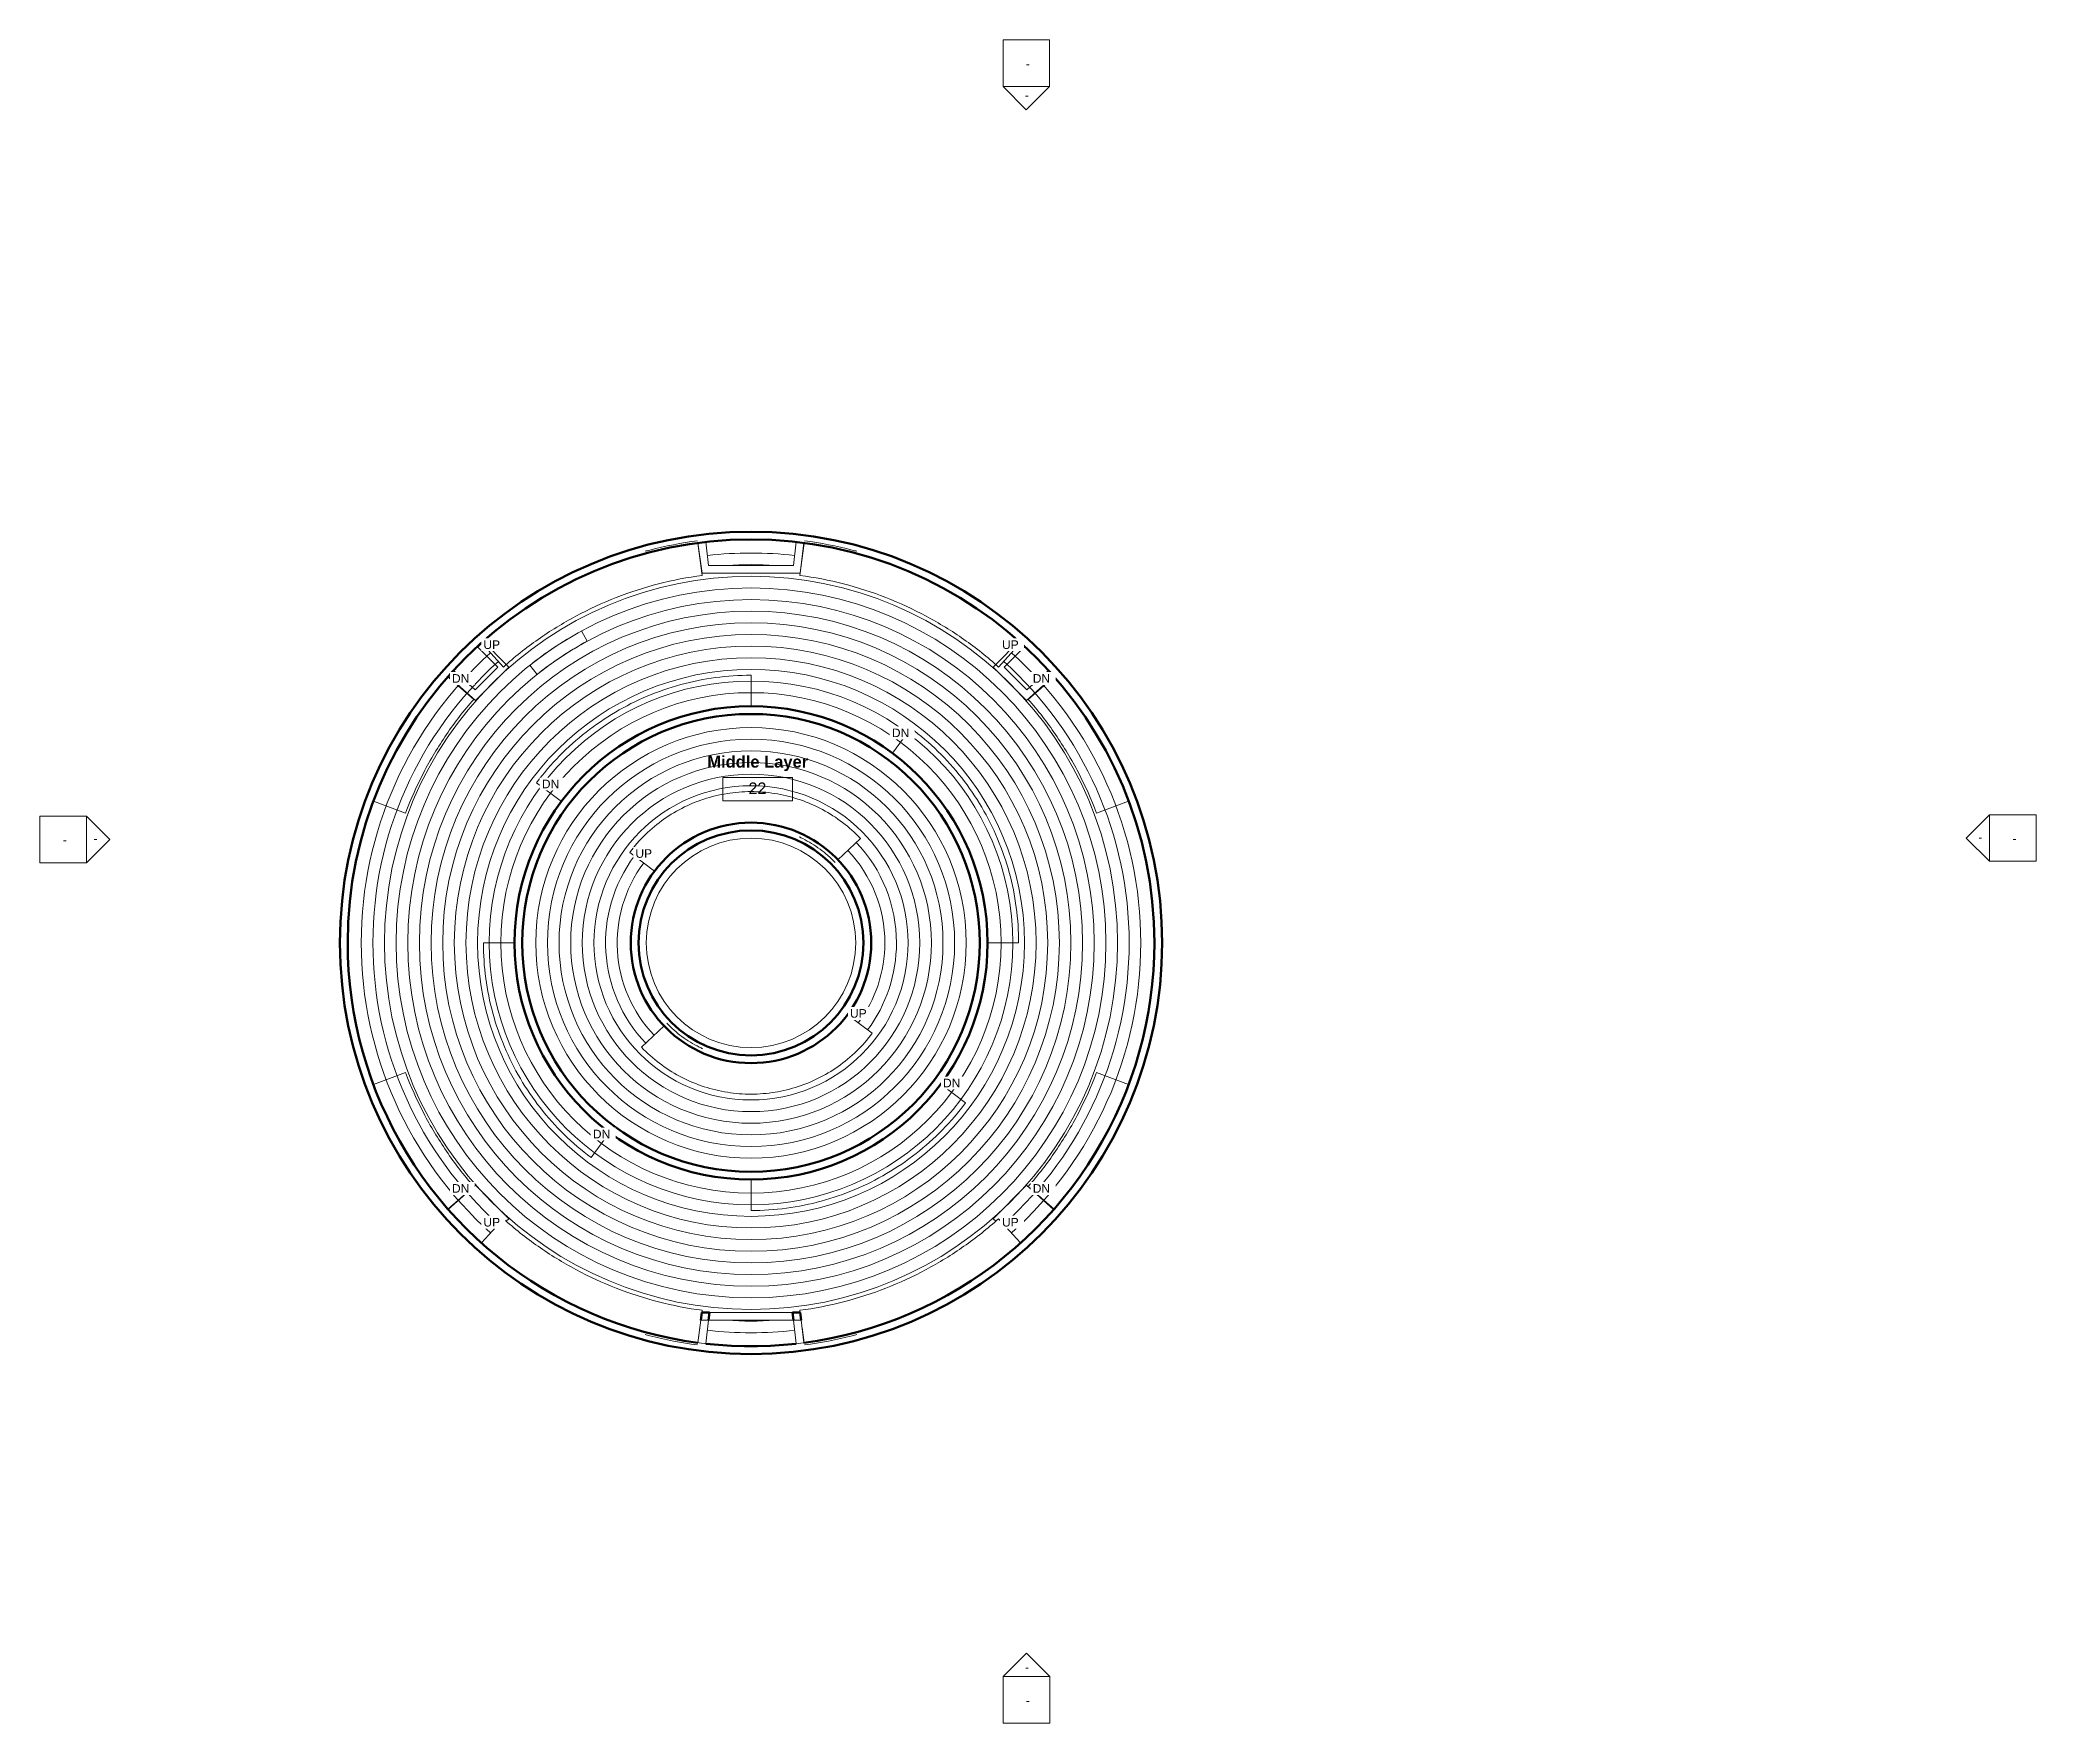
# Model space of a CAD drawing. Header units: inches. Extents: x -1067 to 992, y -835 to 901.
import ezdxf

# ---------------------------------------------------------------- set-up
doc = ezdxf.new("R2010")
doc.units = ezdxf.units.IN
doc.header["$MEASUREMENT"] = 0
for name, color, linetype, lineweight in [('A-ANNO-SYMB', 6, 'Continuous', 9), ('A-ANNO-TEXT', 2, 'Continuous', 9), ('A-AREA-IDEN', 2, 'Continuous', 9), ('A-DETL', 5, 'Continuous', 9), ('A-FLOR-OTLN', 6, 'Continuous', 13), ('A-FLOR-STRS', 2, 'Continuous', 9), ('A-WALL', 2, 'Continuous', 13)]:
    doc.layers.add(name, color=color, linetype=linetype, lineweight=lineweight)

# ---------------------------------------------------------------- blocks, each defined once
blk = doc.blocks.new('Elevation - Detail Number-151647-Arena M Ring')
at = {"layer": 'A-ANNO-SYMB'}
for p, q in [((-0.25, -0.25), (-0.25, 0.25)), ((-0.25, 0.25), (0.25, 0.25)), ((0.25, 0.25), (0.25, -0.25)), ((0.25, -0.25), (-0.25, -0.25))]:
    blk.add_line(p, q, dxfattribs=at)
blk = doc.blocks.new('Elevation - Detail Number-151370-Arena M Ring')
at = {"layer": 'A-ANNO-SYMB'}
for p, q in [((0, 0.25), (-0.25, 0)), ((0.25, 0), (0, 0.25)), ((-0.25, 0), (0.25, 0))]:
    blk.add_line(p, q, dxfattribs=at)
blk = doc.blocks.new('Elevation - Detail Number-V1-Arena M Ring')
at = {"layer": 'A-ANNO-SYMB'}
for p, q in [((0, 0.25), (-0.25, 0)), ((0.25, 0), (0, 0.25)), ((-0.25, 0), (0.25, 0))]:
    blk.add_line(p, q, dxfattribs=at)
blk = doc.blocks.new('Room Tag - Room Tag-84095-Arena M Ring')
at = {"layer": 'A-AREA-IDEN'}
for p, q in [((-0.375, -0.0625), (-0.375, -0.3125)), ((-0.375, -0.0625), (0.375, -0.0625)), ((0.375, -0.0625), (0.375, -0.3125)), ((-0.375, -0.3125), (0.375, -0.3125))]:
    blk.add_line(p, q, dxfattribs=at)

msp = doc.modelspace()

# ---------------------------------------------------------------- linework, layer by layer
at = {"layer": 'A-DETL'}
for p, q in [((-508.1, 291.6), (-502.3, 281)), ((-561.6, 256.1), (-554.1, 246.7)), ((-25.9, 250), (-26.1, 250.3))]:
    msp.add_line(p, q, dxfattribs=at)
for radius in [378, 366, 366, 366, 366, 354, 342, 330, 318, 306, 294, 282, 270, 258, 222, 210, 198, 186, 174, 162, 108]:
    msp.add_circle((-333.4, -30.1), radius, dxfattribs=at)
for radius, start, end in [(416, 42.4804, 137.5196), (402, 83.5702, 96.4298), (390, 86.3193, 93.6807), (366, 118.5006, 128.5728), (366, 118.5006, 128.5728), (366, 118.5006, 128.5728), (366, 118.5006, 128.5728), (366, 118.5006, 128.5728), (366, 118.5006, 128.5728), (402, 131.9294, 228.0706), (354, 118.5006, 128.5728), (354, 118.5006, 128.5728), (354, 118.5006, 128.5728), (354, 118.5006, 128.5728), (354, 118.5006, 128.5728), (354, 118.5006, 128.5728), (354, 118.5006, 128.5728), (354, 118.5006, 128.5728), (354, 118.5006, 128.5728), (354, 118.5006, 128.5728), (354, 118.5006, 128.1476), (402, 360, 48.0707), (390, 131.9295, 228.0705), (390, 360, 48.0705), (416, 138.6205, 360), (416, 360, 41.3783), (244, 103.9446, 104.971), (244, 101.0127, 102.0872), (244, 98.1333, 99.1432), (244, 95.2755, 95.9541), (244, 91.7185, 92.4266), (244, 88.5524, 89.5682), (244, 85.6127, 86.6873), (244, 82.7304, 83.7516), (244, 79.8713, 80.6065), (244, 76.3761, 77.0223), (244, 116.4131, 117.4867), (244, 113.5363, 114.5334), (244, 110.6798, 111.2903), (244, 107.0708, 107.8308), (244, 73.1615, 74.1652), (244, 70.213, 71.2871), (244, 67.3277, 68.3588), (244, 64.4672, 65.2499), (244, 126.0842, 126.6113), (244, 122.4311, 123.2348), (244, 119.338, 120.3736), (244, 61.047, 61.618), (244, 57.7721, 58.7621), (244, 54.8138, 55.8865), (244, 131.8139, 132.8857), (244, 128.9395, 129.922), (244, 51.9251, 52.965), (244, 49.0632, 49.8863), (244, 45.7356, 46.2136), (244, 137.7977, 138.6388), (244, 134.7323, 135.7761), (244, 42.3844, 43.3589), (244, 39.415, 40.4856), (244, 144.3428, 145.3087), (244, 141.4886, 141.9114), (244, 36.5228, 37.5702), (244, 33.6592, 34.5171), (244, 150.1275, 151.1783), (244, 147.2149, 148.2842), (244, 30.4488, 30.8091), (244, 26.9986, 27.9555), (244, 156.8931, 157.1823), (244, 153.1693, 154.0427), (138, 360, 43.6533), (150, 360, 43.6538), (244, 24.0167, 25.0844), (244, 21.1206, 22.1745), (244, 162.6162, 163.6822), (244, 159.7463, 160.6934), (150, 143.2982, 223.6538), (138, 143.2985, 223.6533), (244, 18.2554, 19.1433), (244, 165.5236, 166.5804), (244, 15.1974, 15.4046), (244, 11.6152, 12.552), (244, 172.3077, 172.4097), (244, 168.5451, 169.4465), (244, 8.619, 9.683), (244, 175.1498, 176.0756), (244, 5.7187, 6.7781), (244, 2.8517, 3.7656), (244, 178.0178, 179.0797), (244, 180.9203, 181.9822), (138, 323.2985, 360), (150, 323.2982, 360), (390, 311.9295, 360), (402, 311.9293, 360), (244, 183.9244, 184.8502), (244, 353.2219, 354.2813), (244, 356.2344, 357.1483), (244, 187.5903, 187.6923), (244, 190.5535, 191.4549), (244, 347.448, 348.3848), (244, 350.317, 351.381), (244, 193.4196, 194.4764), (244, 196.3178, 197.3838), (244, 344.5954, 344.8026), (244, 199.3066, 200.2537), (244, 337.8255, 338.8794), (244, 340.8567, 341.7446), (244, 202.8177, 203.1069), (244, 205.9573, 206.8307), (244, 332.0445, 333.0014), (244, 334.9156, 335.9833), (244, 208.8217, 209.8725), (244, 211.7158, 212.7851), (244, 329.1909, 329.5512), (244, 214.6913, 215.6572), (244, 218.0886, 218.5114), (244, 319.5144, 320.585), (244, 322.4298, 323.4772), (244, 325.4829, 326.3408), (244, 221.3612, 222.2023), (244, 224.2239, 225.2677), (244, 313.7864, 314.2644), (244, 316.6411, 317.6156), (244, 227.1143, 228.1861), (244, 230.078, 231.0605), (244, 233.3887, 233.9158), (244, 307.035, 308.0749), (244, 310.1137, 310.9368), (244, 236.7652, 237.5689), (244, 239.6264, 240.662), (244, 242.5133, 243.5869), (244, 298.382, 298.953), (244, 301.2379, 302.2279), (244, 304.1135, 305.1862), (244, 245.4666, 246.4637), (244, 248.7097, 249.3202), (244, 252.1692, 252.9292), (244, 255.029, 256.0554), (244, 282.9777, 283.6239), (244, 285.8348, 286.8385), (244, 288.7129, 289.787), (244, 291.6412, 292.6723), (244, 294.7501, 295.5328), (244, 257.9128, 258.9873), (244, 260.8568, 261.8667), (244, 264.0459, 264.7245), (244, 267.5734, 268.2815), (244, 270.4318, 271.4476), (244, 273.3127, 274.3873), (244, 276.2484, 277.2696), (244, 279.3935, 280.1287), (402, 263.5702, 276.4298), (390, 266.3193, 273.6807)]:
    msp.add_arc((-333.4, -30.1), radius, start, end, dxfattribs=at)
at = {"layer": 'A-FLOR-OTLN'}
for p, q in [((-388.1, 382.3), (-383.9, 351)), ((-282.8, 351), (-278.6, 382.3)), ((-583.2, 254.3), (-585.8, 256.9)), ((-81, 256.9), (-83.7, 254.3)), ((-645.6, 244.9), (-617.6, 219.8)), ((-49.2, 219.8), (-21.3, 244.9)), ((-617.6, -280), (-645.6, -305.1)), ((-583.2, -314.5), (-617.6, -280)), ((-49.2, -280), (-83.7, -314.5)), ((-21.3, -305.1), (-49.2, -280)), ((-585.8, -317.1), (-583.2, -314.5)), ((-83.7, -314.5), (-81, -317.1))]:
    msp.add_line(p, q, dxfattribs=at)
for centre, radius, start, end in [((-333.3, -31.3), 417.2, 82.46, 97.54), ((-333.4, -30.1), 416, 134.029, 134.7863), ((-333.4, -30.1), 416, 132.1309, 132.9036), ((-333.4, -30.1), 416, 47.0964, 47.8691), ((-333.4, -30.1), 416, 45.2137, 45.971), ((-333.4, -30.1), 416, 137.9989, 138.5361), ((-333.4, -30.1), 416, 135.9586, 136.663), ((-333.4, -30.1), 416, 43.337, 44.0414), ((-333.4, -30.1), 416, 41.4639, 42.0011), ((-333.4, -30.1), 416, 223.1592, 223.4921), ((-333.4, -30.1), 416, 225.0225, 225.6808), ((-333.4, -30.1), 416, 314.3192, 314.9775), ((-333.4, -30.1), 416, 316.5079, 316.8408), ((-333.4, -30.1), 416, 226.8883, 227.6302), ((-333.4, -30.1), 416, 312.3698, 313.1117)]:
    msp.add_arc(centre, radius, start, end, dxfattribs=at)
at = {"layer": 'A-FLOR-STRS'}
for p, q in [((-386.2, 366.7), (-388.2, 382.2)), ((-278.6, 382.2), (-280.7, 366.7)), ((-383.8, 348.8), (-384.1, 351)), ((-282.8, 351), (-283, 348.8)), ((-588.8, 254.3), (-611.4, 279.4)), ((-55.5, 279.4), (-78, 254.3)), ((-619.4, 221), (-646, 244.4)), ((-333.4, 245.9), (-333.4, 213.9)), ((-20.8, 244.4), (-47.4, 221)), ((-168.5, 191.2), (-187.6, 165.5)), ((-554.7, 134.9), (-529, 115.7)), ((-689.7, 103.7), (-722.8, 116.1)), ((56, 116.1), (22.8, 103.7)), ((-432.8, 44), (-458.5, 63.1)), ((-243.7, 55.5), (-220.6, 77.6)), ((-609.4, -30.1), (-577.4, -30.1)), ((-57.4, -30.1), (-89.4, -30.1)), ((-423.1, -115.7), (-446.3, -137.8)), ((-234, -104.2), (-208.3, -123.3)), ((-722.8, -176.3), (-689.7, -163.9)), ((22.8, -163.9), (56, -176.3)), ((-112.1, -195), (-137.8, -175.9)), ((-498.4, -251.4), (-479.2, -225.7)), ((-646, -304.6), (-619.4, -281.2)), ((-333.4, -306.1), (-333.4, -274.1)), ((-47.4, -281.2), (-20.8, -304.6)), ((-611.4, -339.5), (-588.8, -314.5)), ((-78, -314.5), (-55.5, -339.5)), ((-384.1, -411.2), (-383.8, -409)), ((-283, -409), (-282.8, -411.2)), ((-388.2, -442.5), (-386.2, -426.8)), ((-280.7, -426.8), (-278.6, -442.5))]:
    msp.add_line(p, q, dxfattribs=at)
for points, knots in [([(-442.6, 373.7), (-441, 374.1), (-423.2, 378.8), (-405.1, 382.3), (-388.5, 384.5)], [16.752138, 16.752138, 16.752138, 16.752138, 17.181648, 21.47706, 21.47706, 21.47706, 21.47706]), ([(-224.2, 373.7), (-225.9, 374.1), (-243.6, 378.8), (-261.7, 382.3), (-278.3, 384.5)], [16.752138, 16.752138, 16.752138, 16.752138, 17.181648, 21.47706, 21.47706, 21.47706, 21.47706]), ([(-283.8, 79.2), (-282.5, 78.6), (-275, 75), (-261.9, 67), (-251.4, 57.8), (-246.6, 52.8)], [14.098271, 14.098271, 14.098271, 14.098271, 14.459785, 16.267258, 18.074731, 18.074731, 18.074731, 18.074731]), ([(-383, -139.3), (-384.3, -138.8), (-391.8, -135.2), (-405, -127.2), (-415.4, -117.9), (-420.2, -112.9)], [14.098271, 14.098271, 14.098271, 14.098271, 14.459785, 16.267258, 18.074731, 18.074731, 18.074731, 18.074731]), ([(-442.6, -433.8), (-441, -434.3), (-423.2, -439), (-405.1, -442.5), (-388.5, -444.7)], [16.752138, 16.752138, 16.752138, 16.752138, 17.181648, 21.47706, 21.47706, 21.47706, 21.47706]), ([(-224.2, -433.8), (-225.9, -434.3), (-243.6, -439), (-261.7, -442.5), (-278.3, -444.7)], [16.752138, 16.752138, 16.752138, 16.752138, 17.181648, 21.47706, 21.47706, 21.47706, 21.47706])]:
    msp.add_open_spline(points, degree=3, knots=knots, dxfattribs=at)
for points in [[(-588.8, 254.3), (-577.5, 264.5), (-553.5, 283.6), (-514.4, 307.6), (-472.7, 326.9), (-429, 341), (-398.9, 346.8), (-383.8, 348.8)], [(-78, 254.3), (-89.4, 264.5), (-113.3, 283.6), (-152.4, 307.6), (-194.1, 326.9), (-237.8, 341), (-267.9, 346.8), (-283, 348.8)], [(-333.4, 245.9), (-345.6, 245.9), (-370.1, 244.3), (-406.1, 237), (-440.9, 225), (-473.7, 208.5), (-504.1, 187.8), (-531.5, 163.3), (-547.4, 144.7), (-554.7, 134.9)], [(-689.7, 103.7), (-684.3, 118), (-671.8, 146), (-648.3, 185.3), (-629.5, 209.5), (-619.4, 221)], [(22.8, 103.7), (17.5, 118), (5, 146), (-18.6, 185.3), (-37.4, 209.5), (-47.4, 221)], [(-57.4, -30.1), (-57.4, -17.9), (-59, 6.6), (-66.3, 42.6), (-78.3, 77.4), (-94.8, 110.2), (-115.5, 140.6), (-140, 168), (-158.7, 183.9), (-168.5, 191.2)], [(-458.5, 63.1), (-453.6, 69.7), (-442.7, 82.1), (-423.7, 98), (-402.4, 110.6), (-379.4, 119.7), (-355.2, 125), (-330.5, 126.5), (-305.9, 124.1), (-282, 117.9), (-259.3, 107.9), (-238.5, 94.5), (-226.2, 83.5), (-220.6, 77.6)], [(-609.4, -30.1), (-609.4, -42.3), (-607.8, -66.8), (-600.5, -102.8), (-588.5, -137.5), (-572, -170.4), (-551.3, -200.8), (-526.8, -228.1), (-508.2, -244.1), (-498.4, -251.4)], [(-208.3, -123.3), (-213.3, -129.9), (-224.1, -142.3), (-243.2, -158.1), (-264.4, -170.7), (-287.5, -179.8), (-311.6, -185.2), (-336.3, -186.7), (-360.9, -184.3), (-384.9, -178), (-407.5, -168.1), (-428.3, -154.7), (-440.6, -143.7), (-446.3, -137.8)], [(-689.7, -163.9), (-684.3, -178.2), (-671.8, -206.1), (-648.3, -245.5), (-629.5, -269.7), (-619.4, -281.2)], [(22.8, -163.9), (17.5, -178.2), (5, -206.1), (-18.6, -245.5), (-37.4, -269.7), (-47.4, -281.2)], [(-333.4, -306.1), (-321.2, -306.1), (-296.7, -304.5), (-260.7, -297.2), (-226, -285.2), (-193.1, -268.7), (-162.7, -248), (-135.4, -223.5), (-119.4, -204.8), (-112.1, -195)], [(-588.8, -314.5), (-577.5, -324.7), (-553.5, -343.7), (-514.4, -367.8), (-472.7, -387), (-429, -401.1), (-398.9, -407), (-383.8, -409)], [(-78, -314.5), (-89.4, -324.7), (-113.3, -343.7), (-152.4, -367.8), (-194.1, -387), (-237.8, -401.1), (-267.9, -407), (-283, -409)]]:
    msp.add_open_spline(points, degree=3, dxfattribs=at)
at = {"layer": 'A-WALL'}
for p, q in [((-384.2, 351), (-388.1, 382.3)), ((-380.1, 383.3), (-377.2, 359)), ((-289.7, 359), (-286.7, 383.3)), ((-278.8, 382.3), (-282.6, 351)), ((-282.6, 351), (-384.2, 351)), ((-377.2, 359), (-289.7, 359)), ((-615, 274.8), (-609.3, 280.5)), ((-594.5, 254.3), (-615, 274.8)), ((-609.3, 280.5), (-585.8, 256.9)), ((-81, 256.9), (-57.5, 280.5)), ((-51.8, 274.8), (-72.3, 254.3)), ((-57.5, 280.5), (-51.8, 274.8)), ((-640.2, 250.9), (-617.9, 230.8)), ((-617.9, 230.8), (-594.5, 254.3)), ((-583.2, 254.3), (-617.6, 219.8)), ((-49.2, 219.8), (-83.7, 254.3)), ((-72.3, 254.3), (-48.9, 230.8)), ((-48.9, 230.8), (-26.6, 250.9)), ((-645.6, 244.9), (-645.6, 244.9)), ((-21.3, 244.9), (-21.3, 244.9)), ((-290.7, -411.2), (-376.2, -411.2)), ((-385.2, -419.2), (-388.1, -442.5)), ((-385.2, -419.2), (-281.6, -419.2)), ((-380.1, -443.5), (-377.2, -419.2)), ((-289.7, -419.2), (-286.7, -443.5)), ((-278.8, -442.5), (-281.6, -419.2))]:
    msp.add_line(p, q, dxfattribs=at)
at = {"layer": 'A-WALL', "lineweight": 50}
for p, q in [((-384.2, -411.2), (-385.2, -419.2)), ((-376.2, -411.2), (-384.2, -411.2)), ((-376.2, -411.2), (-377.2, -419.2)), ((-282.6, -411.2), (-290.7, -411.2)), ((-289.7, -419.2), (-290.7, -411.2)), ((-281.6, -419.2), (-282.6, -411.2))]:
    msp.add_line(p, q, dxfattribs=at)
for points in [[(-388.1, -442.5), (-402.2, -440.4), (-416.2, -437.8), (-430.1, -434.7), (-443.9, -431.1), (-457.6, -427.1), (-471.1, -422.6), (-484.5, -417.7), (-497.7, -412.3), (-510.7, -406.4), (-523.5, -400.1), (-536, -393.4), (-548.3, -386.3), (-560.4, -378.7), (-572.2, -370.7), (-583.8, -362.3), (-595, -353.6), (-605.9, -344.4), (-616.5, -334.9), (-626.8, -325), (-636.7, -314.8), (-646.3, -304.2), (-655.5, -293.4), (-664.3, -282.2), (-672.8, -270.7), (-680.8, -258.9), (-688.5, -246.9), (-695.7, -234.6), (-702.5, -222.1), (-708.8, -209.3), (-714.8, -196.3), (-720.2, -183.2), (-725.2, -169.8), (-729.8, -156.3), (-733.9, -142.7), (-737.5, -128.9), (-740.7, -115), (-743.3, -101), (-745.5, -86.9), (-747.2, -72.8), (-748.4, -58.6), (-749.2, -44.3), (-749.4, -30.1)], [(82.6, -30.1), (82.3, -44.3), (81.6, -58.6), (80.4, -72.8), (78.7, -86.9), (76.5, -101), (73.8, -115), (70.7, -128.9), (67, -142.7), (63, -156.3), (58.4, -169.8), (53.4, -183.2), (47.9, -196.3), (42, -209.3), (35.6, -222.1), (28.8, -234.6), (21.6, -246.9), (14, -258.9), (5.9, -270.7), (-2.5, -282.2), (-11.3, -293.4), (-20.5, -304.2), (-30.1, -314.8), (-40, -325), (-50.3, -334.9), (-60.9, -344.4), (-71.8, -353.6), (-83.1, -362.3), (-94.6, -370.7), (-106.4, -378.7), (-118.5, -386.3), (-130.8, -393.4), (-143.4, -400.1), (-156.2, -406.4), (-169.2, -412.3), (-182.4, -417.7), (-195.7, -422.6), (-209.3, -427.1), (-222.9, -431.1), (-236.7, -434.7), (-250.6, -437.8), (-264.7, -440.4), (-278.8, -442.5)], [(-286.7, -443.5), (-300, -444.7), (-313.4, -445.6), (-326.7, -446), (-340.1, -446), (-353.5, -445.6), (-366.8, -444.7), (-380.1, -443.5)]]:
    msp.add_lwpolyline(points, dxfattribs=at)
for radius, start, end in [(424, 360, 180), (416, 0, 180), (244, 360, 180), (236, 0, 180), (124, 360, 180), (116, 0, 180), (424, 180, 360), (244, 180, 360), (236, 180, 0), (124, 180, 360), (116, 180, 0)]:
    msp.add_arc((-333.4, -30.1), radius, start, end, dxfattribs=at)
at = {"layer": 'A-WALL'}
for start, end in [(96.4491, 97.5509), (82.4491, 83.5509), (137.5197, 138.6215), (41.3785, 42.4803)]:
    msp.add_arc((-333.4, -30.1), 416, start, end, dxfattribs=at)

# ---------------------------------------------------------------- block references
at = {"layer": 'A-ANNO-SYMB', "xscale": 95.99999999999994, "yscale": 95.99999999999994, "zscale": 95.99999999999994}
for name, p in [('Elevation - Detail Number-151647-Arena M Ring', (-49.5, 877)), ('Elevation - Detail Number-151647-Arena M Ring', (-1042.8, 76.6)), ('Elevation - Detail Number-151647-Arena M Ring', (968, 78)), ('Elevation - Detail Number-151370-Arena M Ring', (-49.3, -786.6)), ('Elevation - Detail Number-151647-Arena M Ring', (-49.3, -810.6))]:
    msp.add_blockref(name, p, dxfattribs=at)
at = {"layer": 'A-ANNO-SYMB', "extrusion": (0, 0, -1), "xscale": 95.99999999999994, "yscale": 95.99999999999994, "zscale": 95.99999999999994}
for p, rotation in [((49.5, 853), 180), ((1018.8, 76.6), 90.00000000000038)]:
    msp.add_blockref('Elevation - Detail Number-V1-Arena M Ring', p, dxfattribs=dict(at, rotation=rotation))
at = {"layer": 'A-ANNO-SYMB', "xscale": 95.99999999999994, "yscale": 95.99999999999994, "zscale": 95.99999999999994, "rotation": 90}
msp.add_blockref('Elevation - Detail Number-151370-Arena M Ring', (944, 78), dxfattribs=at)
at = {"layer": 'A-AREA-IDEN', "xscale": 95.99999999999994, "yscale": 95.99999999999994, "zscale": 95.99999999999994}
msp.add_blockref('Room Tag - Room Tag-84095-Arena M Ring', (-326.5, 146.5), dxfattribs=at)

# ---------------------------------------------------------------- texts
at = {"layer": 'A-AREA-IDEN', "attachment_point": 2, "line_spacing_factor": 0.938532}
for s, insert, char_height, width in [('\\fArial|b1|i0|c0|p34|;Middle Layer', (-326.5, 162.8), 12.177, 120.384), ('\\fArial|b0|i0|c0|p34|;22', (-326.8, 135.3), 11.802, 21.888)]:
    msp.add_mtext(s, dxfattribs=dict(at, insert=insert, char_height=char_height, width=width))

# ---------------------------------------------------------------- next in the draw order: texts
at = {"layer": 'A-ANNO-SYMB', "char_height": 8.852, "width": 4.86, "attachment_point": 2, "line_spacing_factor": 0.938532, "bg_fill": 3, "box_fill_scale": 1.25, "bg_fill_color": 0, "bg_fill_transparency": 0}
for insert in [(-47.9, 880.8), (-49, 848.3), (-1041.2, 80.4), (-1009.4, 81.9), (934.5, 83.2), (969.6, 81.8), (-48.8, -772.4), (-47.8, -806.8)]:
    msp.add_mtext('\\fArial|b0|i0|c0|p34|;-', dxfattribs=dict(at, insert=insert))
at = {"layer": 'A-ANNO-TEXT', "char_height": 8.852, "attachment_point": 1, "line_spacing_factor": 0.938532, "bg_fill": 3, "box_fill_scale": 1.25, "bg_fill_color": 0, "bg_fill_transparency": 0}
for s, insert, width in [('\\fArial|b0|i0|c0|p34|;UP', (-609.4, 281.8), 20.437), ('\\fArial|b0|i0|c0|p34|;UP', (-74.5, 281.8), 20.437), ('\\fArial|b0|i0|c0|p34|;DN', (-641.8, 247), 21.268), ('\\fArial|b0|i0|c0|p34|;DN', (-42.8, 247), 21.268), ('\\fArial|b0|i0|c0|p34|;DN', (-188.1, 190.9), 21.268), ('\\fArial|b0|i0|c0|p34|;DN', (-549.1, 138.2), 21.268), ('\\fArial|b0|i0|c0|p34|;UP', (-452.6, 66.5), 20.437), ('\\fArial|b0|i0|c0|p34|;UP', (-231.3, -98.4), 20.437), ('\\fArial|b0|i0|c0|p34|;DN', (-135.4, -170.2), 21.268), ('\\fArial|b0|i0|c0|p34|;DN', (-496.5, -222.8), 21.268), ('\\fArial|b0|i0|c0|p34|;DN', (-641.8, -278.9), 21.268), ('\\fArial|b0|i0|c0|p34|;DN', (-42.8, -278.9), 21.268), ('\\fArial|b0|i0|c0|p34|;UP', (-609.4, -313.7), 20.437), ('\\fArial|b0|i0|c0|p34|;UP', (-74.5, -313.7), 20.437)]:
    msp.add_mtext(s, dxfattribs=dict(at, insert=insert, width=width))

doc.saveas('drawing.dxf')
